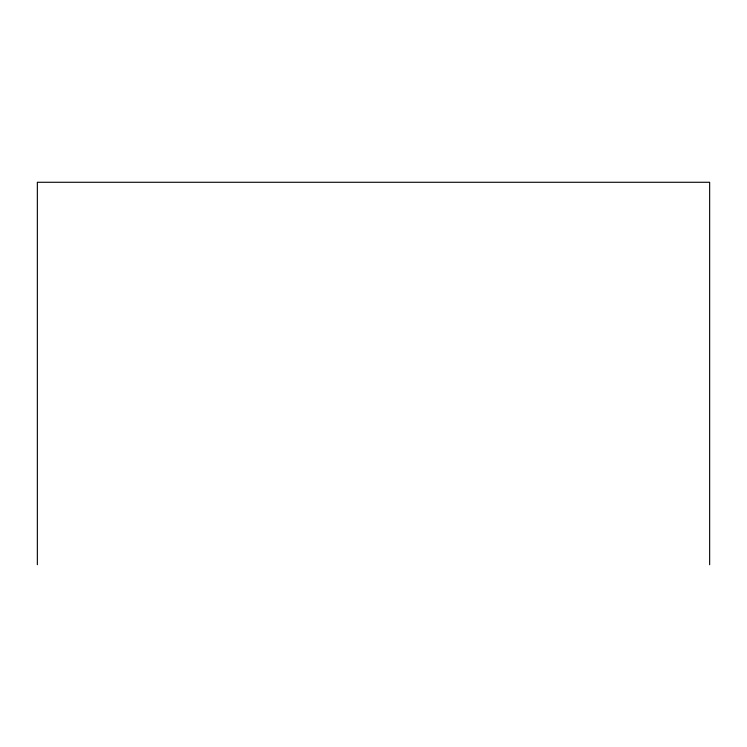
<?xml version="1.0" encoding="UTF-8"?>
<svg xmlns="http://www.w3.org/2000/svg" width="747" height="747" viewBox="0 0 747 747"><rect width="100%" height="100%" fill="white"/><g stroke="black" fill="none" stroke-linecap="round" stroke-linejoin="round"><path stroke-width="1.12" d="M709.65 564.723L709.65 182.277L37.35 182.277L37.35 564.723"/></g></svg>
